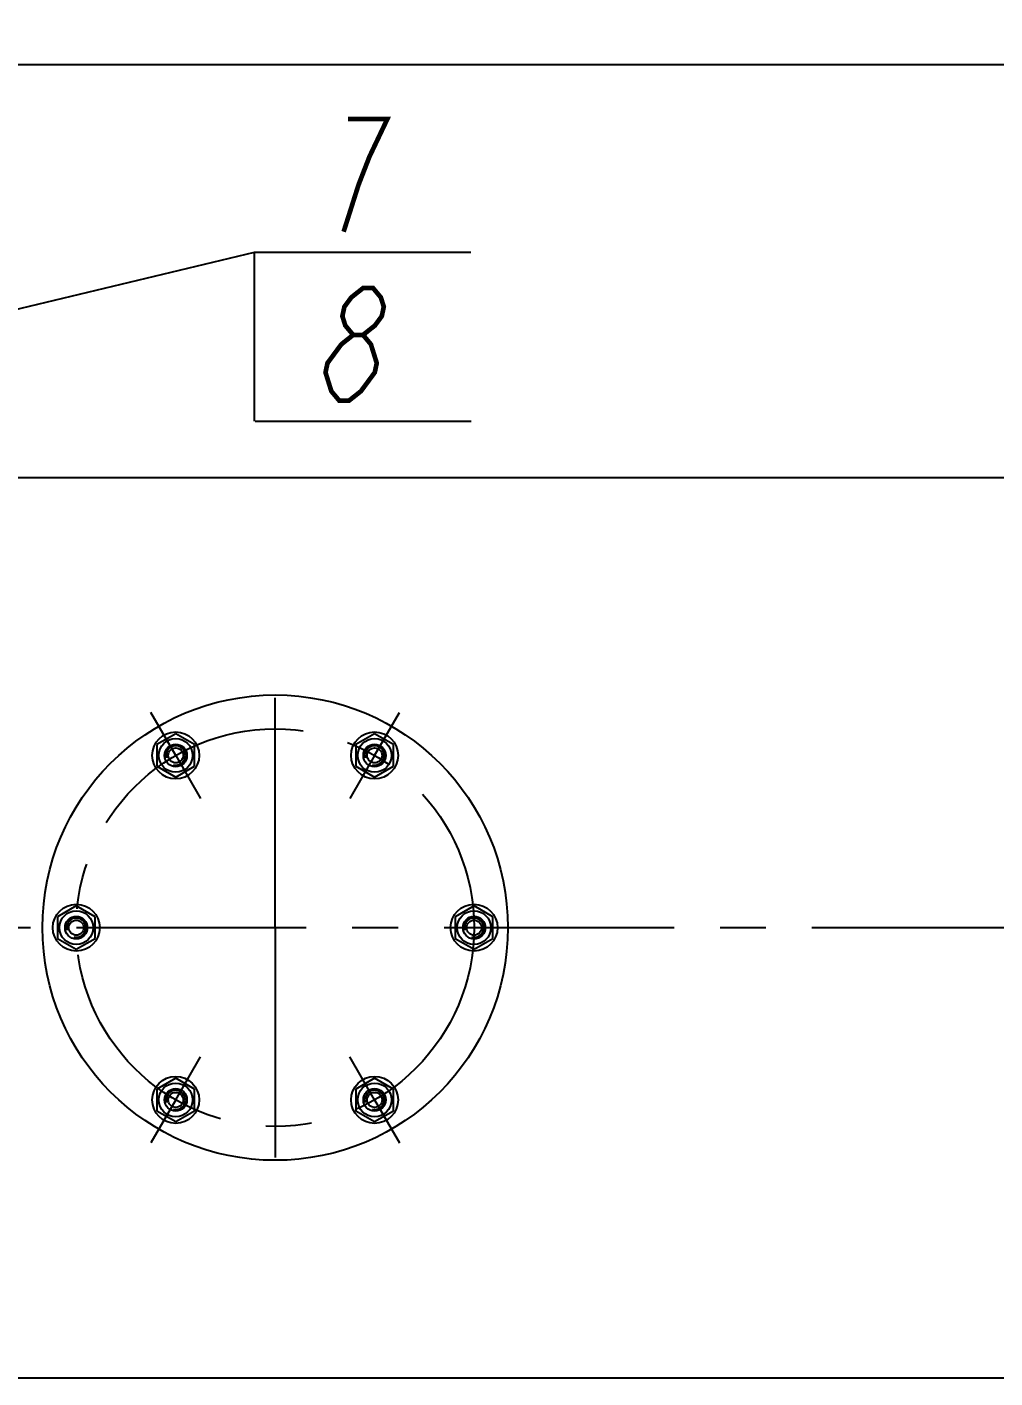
# Model space of a CAD drawing. Header units: millimetres. Extents: x 0 to 594, y 0 to 420.
# Drawn here: x 93.1 to 144.7, y 259.8 to 331.8 of the extents above; entities that cross this region are included whole.
import ezdxf

# ---------------------------------------------------------------- set-up
doc = ezdxf.new("R2010")
doc.units = ezdxf.units.MM
doc.header["$LTSCALE"] = 32.67
doc.linetypes.add('CENTER', pattern=[0.6, 0.375, -0.075, 0.075, -0.075])
doc.layers.get('0').update_dxf_attribs({"linetype": 'CONTINUOUS'})
for name, color, linetype in [('ALL_AXIS', 7, 'CONTINUOUS'), ('ALL_CHAMFER', 7, 'CONTINUOUS'), ('ALL_DIMENSIONS', 7, 'CONTINUOUS'), ('ALL_ROUND', 7, 'CONTINUOUS')]:
    doc.layers.add(name, color=color, linetype=linetype)
doc.styles.get("Standard").update_dxf_attribs({"font": 'txt', "width": 0.7})
doc.dimstyles.new('DIMSTYLE_1', dxfattribs={"dimtxt": 3.5, "dimasz": 3, "dimexe": 0.18, "dimexo": 0.0625, "dimgap": 0.09, "dimtad": 1, "dimlfac": 5, "dimdsep": 46, "dimtxsty": 'STANDARD', "dimblk": '_FILLED', "dimblk1": '_FILLED', "dimblk2": '_FILLED', "dimcen": 0.09, "dimadec": 0, "dimazin": 0, "dimtp": 1.2, "dimtm": 1.2, "dimtfac": 1, "dimtofl": 0, "dimtmove": 0, "dimatfit": 3, "dimldrblk": '_FILLED', "dimfxl": 1, "dimtolj": 1, "dimarcsym": 0})
doc.dimstyles.get("Standard").update_dxf_attribs({"dimtxt": 3.5, "dimasz": 3, "dimexe": 0.18, "dimexo": 0.0625, "dimgap": 0.09, "dimtad": 1, "dimdec": 5, "dimdsep": 46, "dimtxsty": 'STANDARD', "dimblk": '_FILLED', "dimblk1": '_FILLED', "dimblk2": '_FILLED', "dimcen": 0.09, "dimadec": 0, "dimazin": 0, "dimtol": 1, "dimtp": 1e-05, "dimtm": 1e-05, "dimtfac": 1, "dimtdec": 5, "dimtofl": 0, "dimtmove": 0, "dimatfit": 3, "dimldrblk": '_FILLED', "dimfxl": 1, "dimtolj": 1, "dimarcsym": 0})

# ---------------------------------------------------------------- blocks, each defined once
blk = doc.blocks.new('_FILLED')
at = {"color": 0, "linetype": 'ByBlock'}
blk.add_solid([(0, 0), (-1, 0.167), (-1, -0.167)], dxfattribs=at)
blk = doc.blocks.new('*D2')
at = {"layer": 'ALL_DIMENSIONS', "color": 2, "linetype": 'Continuous'}
for p, q in [((36.52, 308.812), (36.52, 331.812)), ((434.52, 308.812), (434.52, 331.812)), ((36.52, 329.812), (235.52, 329.812)), ((434.52, 329.812), (235.52, 329.812))]:
    blk.add_line(p, q, dxfattribs=at)
at = {"layer": 'ALL_DIMENSIONS', "color": 2, "linetype": 'Continuous', "xscale": 3, "yscale": 3, "zscale": 3, "rotation": 180}
blk.add_blockref('_FILLED', (36.52, 329.812), dxfattribs=at)
at = {"layer": 'ALL_DIMENSIONS', "color": 2, "linetype": 'Continuous', "xscale": 3, "yscale": 3, "zscale": 3}
blk.add_blockref('_FILLED', (434.52, 329.812), dxfattribs=at)
blk = doc.blocks.new('SYMBOL_58_BL0', base_point=(105.22, 315.312))
at = {"color": 2, "linetype": 'Continuous'}
blk.add_line((105.22, 310.812), (105.22, 319.812), dxfattribs=at)
blk = doc.blocks.new('BOM BALLOON 53_BL4', base_point=(110.982, 323.357))
at = {"color": 2, "linetype": 'Continuous'}
blk.add_line((105.22, 319.812), (116.744, 319.812), dxfattribs=at)
at = {"color": 2, "linetype": 'Continuous', "const_width": 0.25}
blk.add_lwpolyline([(109.969, 320.902), (110.763, 323.402), (111.345, 324.902), (111.82, 325.902), (112.295, 326.902), (110.195, 326.902)], dxfattribs=at)
blk = doc.blocks.new('BOM BALLOON 54_BL10', base_point=(111.009, 314.357))
at = {"color": 2, "linetype": 'Continuous'}
blk.add_line((105.247, 310.812), (116.771, 310.812), dxfattribs=at)
at = {"color": 2, "linetype": 'Continuous', "const_width": 0.25}
for points in [[(110.478, 315.402), (110.059, 315.902), (109.903, 316.402), (110.009, 316.902), (110.378, 317.402), (111.009, 317.902), (111.534, 317.902), (111.953, 317.402), (112.109, 316.902), (112.003, 316.402), (111.634, 315.902), (111.003, 315.402)], [(109.734, 311.902), (109.315, 312.402), (109.159, 312.902), (109.003, 313.402), (109.109, 313.902), (109.478, 314.402), (109.847, 314.902), (110.478, 315.402), (111.003, 315.402), (111.422, 314.902), (111.578, 314.402), (111.734, 313.902), (111.628, 313.402), (111.259, 312.902), (110.89, 312.402), (110.259, 311.902), (109.734, 311.902)]]:
    blk.add_lwpolyline(points, dxfattribs=at)

msp = doc.modelspace()

# ---------------------------------------------------------------- linework, layer by layer
at = {"color": 7, "linetype": 'Continuous'}
for p, q in [((38.92, 307.8122), (256.8496, 307.8122)), ((101.02, 294.1468), (100.02, 293.5695)), ((102.02, 293.5695), (101.02, 294.1468)), ((111.62, 294.1468), (110.62, 293.5695)), ((112.62, 293.5695), (111.62, 294.1468)), ((100.02, 293.5695), (100.02, 292.4148)), ((102.02, 292.4148), (102.02, 293.5695)), ((110.62, 293.5695), (110.62, 292.4148)), ((112.62, 292.4148), (112.62, 293.5695)), ((100.02, 292.4148), (101.02, 291.8374)), ((101.02, 291.8374), (102.02, 292.4148)), ((110.62, 292.4148), (111.62, 291.8374)), ((111.62, 291.8374), (112.62, 292.4148)), ((95.72, 284.9669), (94.72, 284.3896)), ((96.72, 284.3896), (95.72, 284.9669)), ((116.92, 284.9669), (115.92, 284.3896)), ((117.92, 284.3896), (116.92, 284.9669)), ((94.72, 284.3896), (94.72, 283.2349)), ((96.72, 283.2349), (96.72, 284.3896)), ((115.92, 284.3896), (115.92, 283.2349)), ((117.92, 283.2349), (117.92, 284.3896)), ((94.72, 283.2349), (95.72, 282.6575)), ((95.72, 282.6575), (96.72, 283.2349)), ((115.92, 283.2349), (116.92, 282.6575)), ((116.92, 282.6575), (117.92, 283.2349)), ((101.02, 275.7871), (100.02, 275.2097)), ((102.02, 275.2097), (101.02, 275.7871)), ((111.62, 275.7871), (110.62, 275.2097)), ((112.62, 275.2097), (111.62, 275.7871)), ((100.02, 275.2097), (100.02, 274.055)), ((102.02, 274.055), (102.02, 275.2097)), ((110.62, 275.2097), (110.62, 274.055)), ((112.62, 274.055), (112.62, 275.2097)), ((100.02, 274.055), (101.02, 273.4777)), ((101.02, 273.4777), (102.02, 274.055)), ((110.62, 274.055), (111.62, 273.4777)), ((111.62, 273.4777), (112.62, 274.055))]:
    msp.add_line(p, q, dxfattribs=at)
for centre in [(101.02, 292.9921), (111.62, 292.9921), (95.72, 283.8122), (116.92, 283.8122), (101.02, 274.6324), (111.62, 274.6324)]:
    msp.add_circle(centre, 0.9, dxfattribs=at)
at = {"color": 2, "linetype": 'Continuous'}
for centre in [(101.02, 292.9921), (111.62, 292.9921), (95.72, 283.8122), (116.92, 283.8122), (101.02, 274.6324), (111.62, 274.6324)]:
    msp.add_arc(centre, 0.5134, 255, 195, dxfattribs=at)
at = {"layer": 'ALL_AXIS', "color": 7, "linetype": 'CENTER'}
for p, q in [((106.32, 283.8122), (106.32, 298.2122)), ((101.02, 292.9921), (99.695, 295.2871)), ((111.62, 292.9921), (112.945, 295.2871)), ((101.02, 292.9921), (102.345, 290.6971)), ((111.62, 292.9921), (110.295, 290.6971)), ((36.92, 283.8122), (434.12, 283.8122)), ((106.32, 283.8122), (106.32, 269.4122)), ((101.02, 274.6324), (102.345, 276.9273)), ((111.62, 274.6324), (110.295, 276.9273)), ((101.02, 274.6324), (99.695, 272.3374)), ((111.62, 274.6324), (112.945, 272.3374))]:
    msp.add_line(p, q, dxfattribs=at)
at = {"layer": 'ALL_AXIS', "color": 7, "linetype": 'Continuous'}
for centre, radius in [((106.32, 283.8122), 12.4), ((101.02, 292.9921), 1.25), ((111.62, 292.9921), 1.25), ((95.72, 283.8122), 1.25), ((116.92, 283.8122), 1.25), ((101.02, 274.6324), 1.25), ((111.62, 274.6324), 1.25)]:
    msp.add_circle(centre, radius, dxfattribs=at)
at = {"layer": 'ALL_AXIS', "color": 7, "linetype": 'CENTER'}
msp.add_circle((106.32, 283.8122), 10.6, dxfattribs=at)
at = {"layer": 'ALL_CHAMFER', "color": 7, "linetype": 'Continuous'}
for centre, radius in [((101.02, 292.9921), 0.6), ((101.02, 292.9921), 0.4), ((111.62, 292.9921), 0.6), ((111.62, 292.9921), 0.4), ((95.72, 283.8122), 0.6), ((116.92, 283.8122), 0.6), ((95.72, 283.8122), 0.4), ((116.92, 283.8122), 0.4), ((101.02, 274.6324), 0.6), ((111.62, 274.6324), 0.6), ((101.02, 274.6324), 0.4), ((111.62, 274.6324), 0.4)]:
    msp.add_circle(centre, radius, dxfattribs=at)
at = {"layer": 'ALL_ROUND', "color": 7, "linetype": 'Continuous'}
for p, q in [((83.4867, 307.8122), (256.8496, 307.8122)), ((90.8207, 259.8122), (432.12, 259.8122))]:
    msp.add_line(p, q, dxfattribs=at)

# ---------------------------------------------------------------- block references
at = {"color": 2, "linetype": 'Continuous'}
for name, p in [('BOM BALLOON 53_BL4', (110.9824, 323.3571)), ('SYMBOL_58_BL0', (105.2204, 315.3122)), ('BOM BALLOON 54_BL10', (111.0094, 314.3571))]:
    msp.add_blockref(name, p, dxfattribs=at)

# ---------------------------------------------------------------- dimensions: what is measured, and where the dimension line sits
at = {"layer": 'ALL_DIMENSIONS', "color": 2, "linetype": 'Continuous'}
dim = msp.add_linear_dim(base=(434.52, 329.8122), p1=(36.52, 308.8122), p2=(434.52, 308.8122), dimstyle='DIMSTYLE_1', dxfattribs=at)
dim.commit()
dim.dimension.update_dxf_attribs({"geometry": '*D2', "text_midpoint": (230.62, 330.6872), "dimtype": 160})

# ---------------------------------------------------------------- leaders
at = {"color": 2, "linetype": 'Continuous'}
msp.add_leader([(77.5691, 313.174), (105.2204, 319.8122)], dimstyle='STANDARD', override={"dimtad": 0, "dimldrblk": 'DOT'}, dxfattribs=at)

doc.saveas('drawing.dxf')
